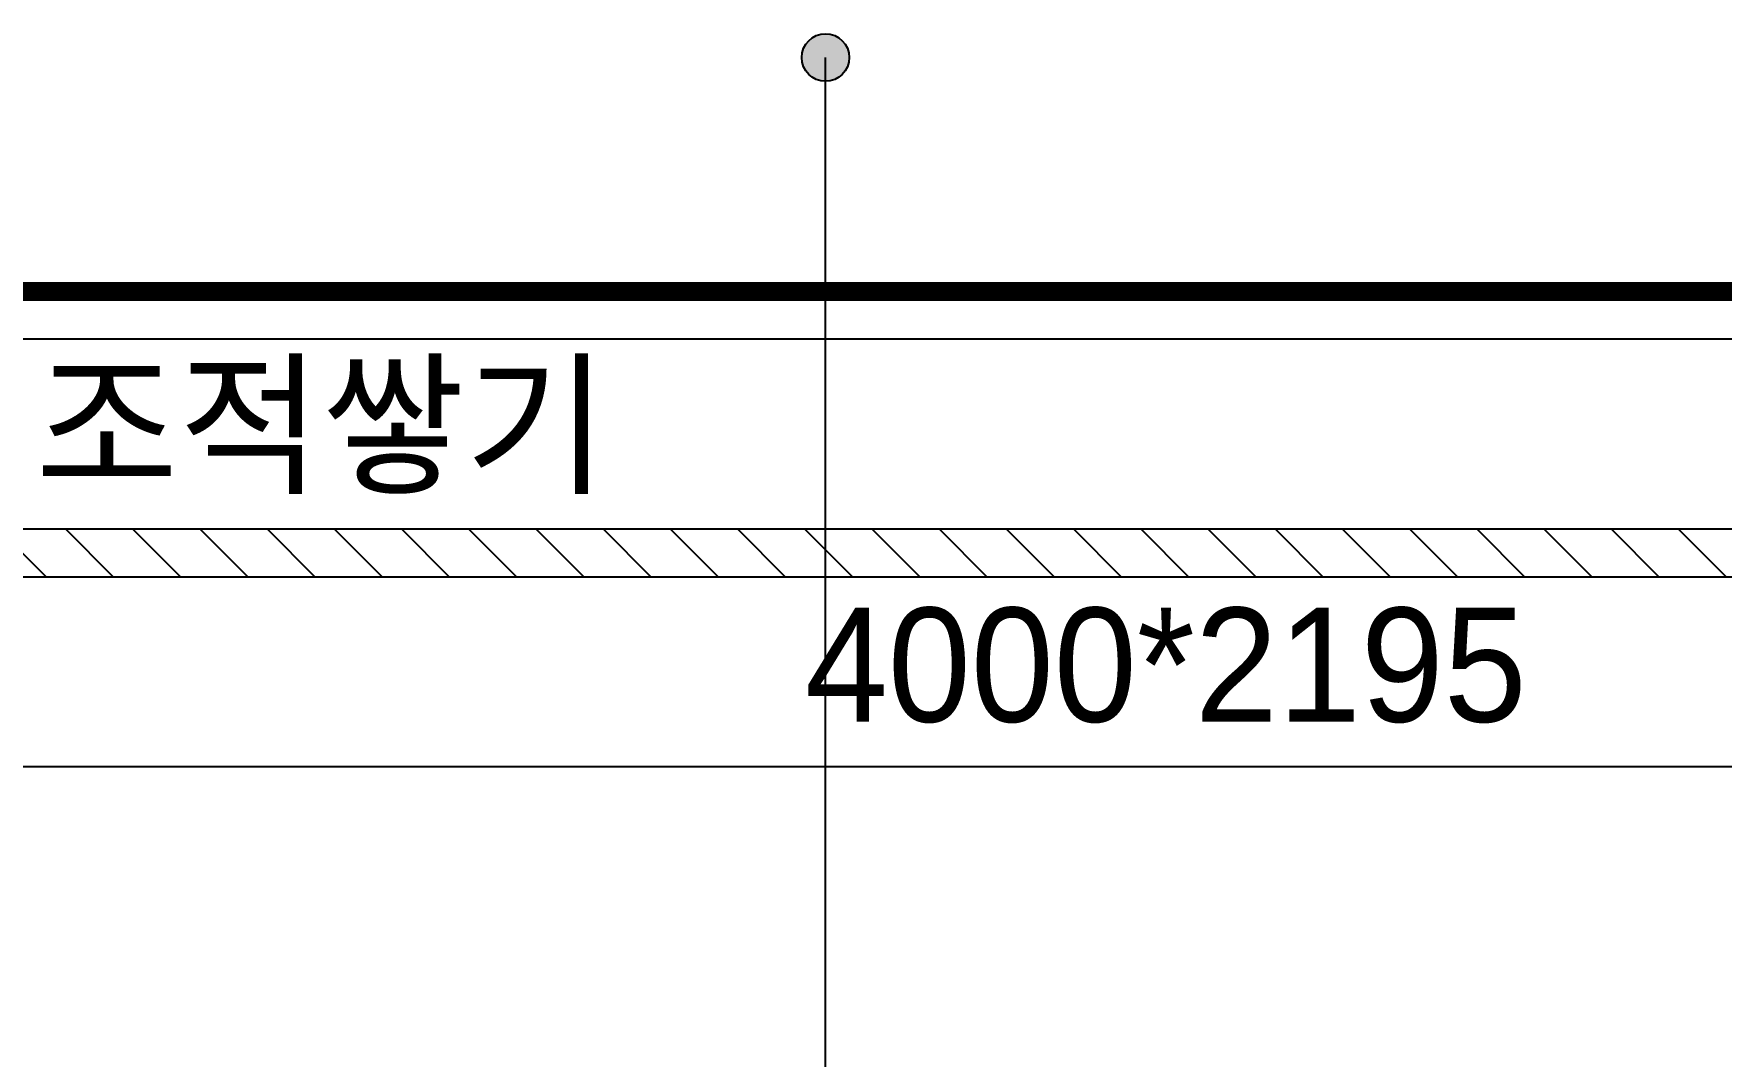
# Model space of a CAD drawing. Header units: inches. Extents: x -63256 to 33689, y -34490 to 100230.
# Drawn here: x -22488 to -20712, y 1079 to 2155 of the extents above; entities that cross this region are included whole.
import ezdxf

# ---------------------------------------------------------------- set-up
doc = ezdxf.new("R2010")
doc.units = ezdxf.units.IN
doc.header["$LTSCALE"] = 100
doc.header["$MEASUREMENT"] = 0
doc.linetypes.add('HID', pattern=[2.5, 1.5, -1])
for name, color, linetype in [('0-ELC TEXT', 7, 'Continuous'), ('06-LIGHT', 4, 'Continuous'), ('3.기호.계단선', 30, 'Continuous'), ('C-WIN', 4, 'Continuous')]:
    doc.layers.add(name, color=color, linetype=linetype)
doc.styles.add('코레일둥고', font='')
doc.styles.get('코레일둥고').set_extended_font_data('Korail Round Gothic Medium')

# ---------------------------------------------------------------- blocks, each defined once
blk = doc.blocks.new('vuidauseh')
at = {"layer": 'C-WIN'}
blk.add_lwpolyline([(-50744.5, 1583.6), (-46744.5, 1583.6), (-46744.5, 1383.6), (-50744.5, 1383.6)], close=True, dxfattribs=at)
at = {"layer": '0-ELC TEXT', "style": '코레일둥고'}
blk.add_text('4000*2195', height=120, dxfattribs=at).set_placement((-49157.7, 1431.1))

msp = doc.modelspace()

# ---------------------------------------------------------------- hatches: boundary and pattern name
at = {"layer": '0-ELC TEXT'}
h = msp.add_hatch(color=256, dxfattribs=at)
h.dxf.hatch_style = 1
edge = h.paths.add_edge_path()
edge.add_arc((-21654.7, 2129.7), 25, 180, 540)
at = {"layer": '3.기호.계단선'}
h = msp.add_hatch(dxfattribs=at)
h.set_pattern_fill('_USER', color=256, scale=50, angle=135, pattern_type=0)
h.set_pattern_definition([(135, (67884.06, -222630.68), (-35.355339, -35.355339), [])])
h.paths.add_polyline_path([(-19013.2, 1583.6), (-19013.2, 1633.6), (-23463.2, 1633.6), (-23463.2, 1583.6)])

# ---------------------------------------------------------------- linework, layer by layer
at = {"layer": '0-ELC TEXT'}
msp.add_line((-21654.7, 1032.4), (-21654.7, 2129.7), dxfattribs=at)
msp.add_circle((-21654.7, 2129.7), 25, dxfattribs=at)
at = {"layer": '06-LIGHT', "color": 10, "linetype": 'HID', "const_width": 20}
msp.add_lwpolyline([(-19013.2, 1883.6), (-23513.2, 1883.6)], dxfattribs=at)
at = {"layer": '06-LIGHT'}
msp.add_lwpolyline([(-19013.2, 1633.6), (-19013.2, 1833.6), (-23463.2, 1833.6), (-23463.2, 1633.6)], dxfattribs=at)
at = {"layer": '3.기호.계단선'}
msp.add_lwpolyline([(-19013.2, 1583.6), (-19013.2, 1633.6), (-23463.2, 1633.6), (-23463.2, 1583.6), (-19013.2, 1583.6)], dxfattribs=at)

# ---------------------------------------------------------------- block references
msp.add_blockref('vuidauseh', (27481.3, 0))

# ---------------------------------------------------------------- texts
at = {"layer": '0-ELC TEXT', "style": '코레일둥고'}
msp.add_text('조적쌓기', height=120, dxfattribs=at).set_placement((-22486.1, 1683.3))

doc.saveas('drawing.dxf')
